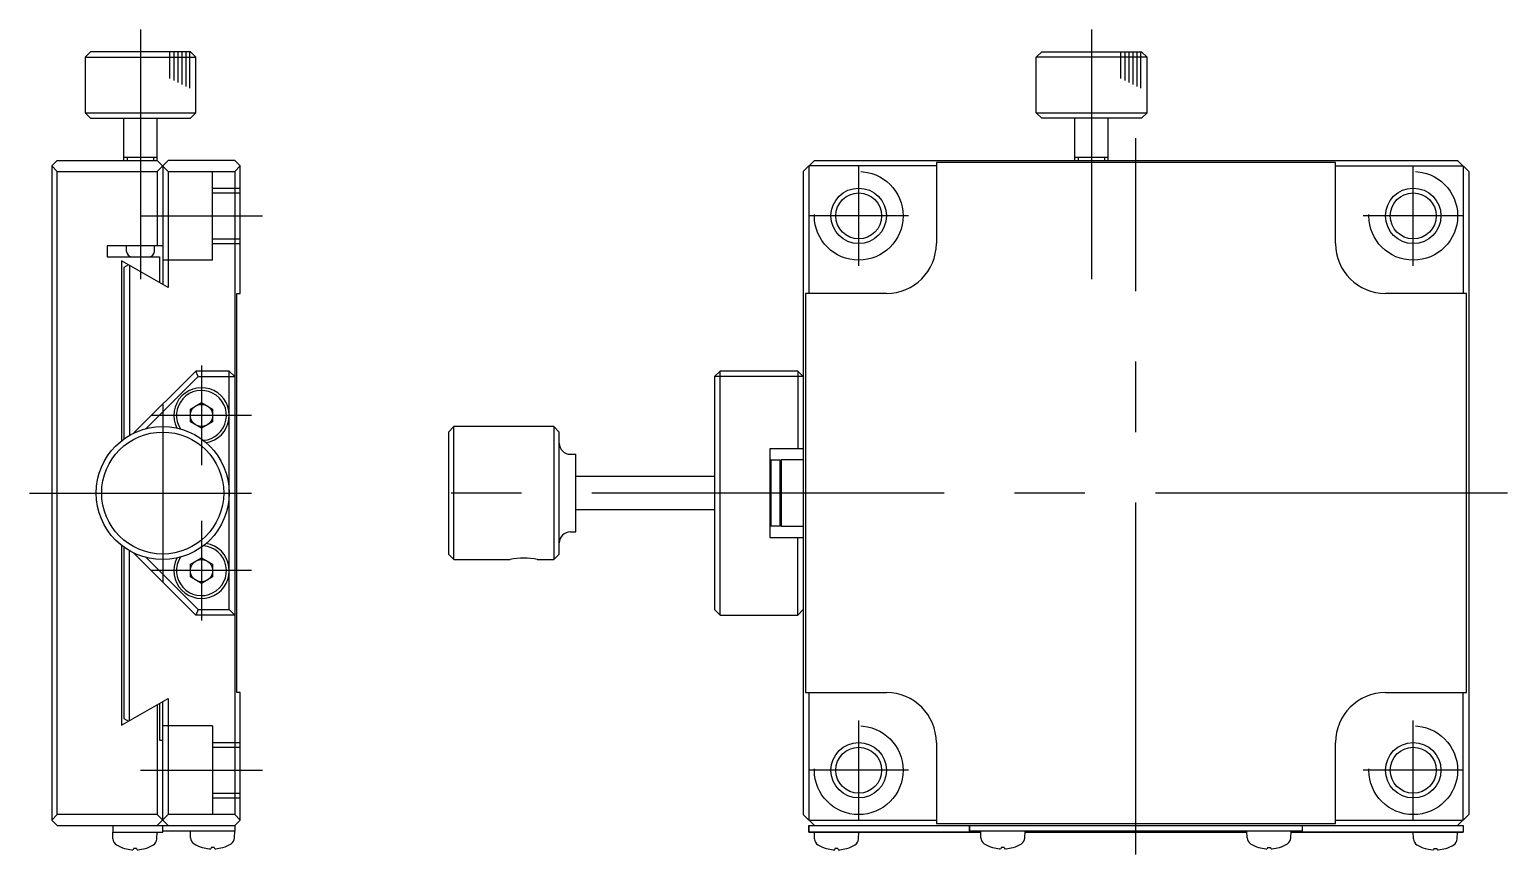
# Model space of a CAD drawing. Extents: x 1 to 279, y 0 to 189.
# Drawn here: x 145.6 to 278.9, y 71 to 145.4 of the extents above; entities that cross this region are included whole.
import ezdxf

# ---------------------------------------------------------------- set-up
doc = ezdxf.new("R2010")
doc.units = 0
doc.linetypes.add('CENTER', pattern=[50.8, 31.75, -6.35, 6.35, -6.35])
doc.linetypes.add('DASHED', pattern=[19.05, 12.7, -6.35])
doc.layers.get('0').update_dxf_attribs({"linetype": 'CONTINUOUS'})
doc.layers.add('CENTER', color=1, linetype='CENTER')

msp = doc.modelspace()

# ---------------------------------------------------------------- linework, layer by layer
at = {"color": 7, "linetype": 'CONTINUOUS'}
for p, q in [((151.1, 143.37), (150.6, 142.87)), ((150.6, 142.87), (150.6, 137.87)), ((150.6, 142.87), (160.6, 142.87)), ((160.1, 143.37), (151.1, 143.37)), ((160.6, 142.87), (160.1, 143.37)), ((160.6, 137.87), (160.6, 142.87)), ((236.86, 143.37), (236.36, 142.87)), ((246.36, 142.87), (236.36, 142.87)), ((236.36, 137.87), (236.36, 142.87)), ((236.86, 143.37), (245.86, 143.37)), ((245.86, 143.37), (246.36, 142.87)), ((246.36, 137.87), (246.36, 142.87)), ((150.6, 137.87), (151.1, 137.37)), ((150.6, 137.87), (160.6, 137.87)), ((151.1, 137.37), (160.1, 137.37)), ((154.1, 133.57), (154.1, 137.37)), ((157.1, 133.57), (157.1, 137.37)), ((160.1, 137.37), (160.6, 137.87)), ((236.36, 137.87), (246.36, 137.87)), ((236.86, 137.37), (236.36, 137.87)), ((245.86, 137.37), (236.86, 137.37)), ((239.86, 133.57), (239.86, 137.37)), ((242.86, 133.57), (242.86, 137.37)), ((245.86, 137.37), (246.36, 137.87)), ((148.1, 133.57), (147.6, 133.07)), ((148.1, 133.57), (157.1, 133.57)), ((154.1, 133.87), (157.1, 133.87)), ((157.1, 133.57), (158.1, 132.57)), ((158.1, 133.57), (157.1, 132.57)), ((164.1, 133.57), (158.1, 133.57)), ((164.6, 133.07), (164.1, 133.57)), ((215.36, 132.57), (216.36, 133.57)), ((216.36, 133.57), (274.36, 133.57)), ((263.36, 133.37), (227.36, 133.37)), ((227.36, 133.37), (227.36, 126.07)), ((239.86, 133.87), (242.86, 133.87)), ((263.36, 126.07), (263.36, 133.37)), ((274.36, 133.57), (275.36, 132.57)), ((147.6, 133.07), (147.6, 74.07)), ((148.1, 132.57), (147.6, 133.07)), ((148.1, 74.57), (148.1, 132.57)), ((148.1, 132.57), (157.1, 132.57)), ((157.1, 132.57), (157.1, 125.87)), ((157.6, 133.07), (157.6, 122.39)), ((158.1, 132.57), (164.1, 132.57)), ((158.1, 132.57), (158.1, 122.1)), ((164.1, 132.57), (164.6, 133.07)), ((164.1, 132.57), (164.1, 74.57)), ((164.6, 121.57), (164.6, 133.07)), ((215.36, 132.57), (215.36, 74.57)), ((227.36, 133.07), (215.86, 133.07)), ((215.86, 133.07), (215.86, 121.57)), ((263.36, 133.07), (274.86, 133.07)), ((274.86, 133.07), (274.86, 121.57)), ((275.36, 132.57), (275.36, 74.57)), ((157.6, 125.87), (152.6, 125.87)), ((152.6, 125.87), (152.6, 124.87)), ((154.35, 125.37), (154.35, 125.87)), ((156.85, 125.37), (156.85, 125.87)), ((152.6, 124.87), (157.3, 124.87)), ((158.1, 122.1), (153.9, 124.52)), ((153.9, 124.52), (153.9, 108.3)), ((154.53, 124.16), (154.1, 123.91)), ((154.6, 124.12), (154.6, 108.77)), ((157.3, 124.87), (157.3, 122.56)), ((154.1, 123.91), (154.1, 108.45)), ((164.3, 85.57), (164.3, 121.57)), ((164.3, 121.57), (164.6, 121.57)), ((222.86, 121.57), (215.56, 121.57)), ((215.56, 121.57), (215.56, 85.57)), ((275.16, 121.57), (267.86, 121.57)), ((275.16, 85.57), (275.16, 121.57)), ((160.6, 114.57), (155.01, 108.99)), ((156.12, 109.39), (160.8, 114.07)), ((160.8, 114.07), (160.6, 114.57)), ((163.6, 114.57), (160.6, 114.57)), ((160.8, 114.07), (164.1, 114.07)), ((163.6, 93.07), (163.6, 114.57)), ((163.6, 114.57), (164.1, 114.07)), ((207.86, 114.57), (207.36, 114.07)), ((207.36, 114.07), (207.36, 93.07)), ((215.36, 114.07), (207.36, 114.07)), ((214.86, 114.57), (207.86, 114.57)), ((207.86, 92.57), (207.86, 114.57)), ((215.36, 114.07), (214.86, 114.57)), ((214.86, 114.57), (214.86, 107.57)), ((160.1, 111.15), (161.1, 111.73)), ((160.1, 110), (160.1, 111.15)), ((161.1, 111.73), (162.1, 111.15)), ((162.1, 111.15), (162.1, 110)), ((161.1, 109.42), (160.1, 110)), ((162.1, 110), (161.1, 109.42)), ((183.86, 109.57), (183.36, 109.07)), ((192.86, 109.57), (183.86, 109.57)), ((183.86, 97.57), (183.86, 109.57)), ((193.36, 109.07), (192.86, 109.57)), ((192.86, 109.57), (192.86, 97.57)), ((183.36, 109.07), (183.36, 98.07)), ((193.36, 98.07), (193.36, 109.07)), ((194.36, 107.07), (194.86, 107.07)), ((194.86, 100.07), (194.86, 107.07)), ((215.36, 107.57), (212.36, 107.57)), ((212.36, 107.57), (212.36, 99.57)), ((212.46, 106.57), (212.36, 106.47)), ((212.46, 100.57), (212.46, 106.57)), ((212.46, 106.57), (213.26, 106.57)), ((213.26, 106.57), (213.36, 106.47)), ((213.26, 106.57), (213.26, 100.57)), ((215.36, 106.57), (213.36, 106.57)), ((213.36, 106.57), (213.36, 100.57)), ((207.36, 105.07), (194.86, 105.07)), ((207.36, 102.07), (194.86, 102.07)), ((194.36, 100.07), (194.86, 100.07)), ((212.46, 100.57), (212.36, 100.67)), ((213.26, 100.57), (212.46, 100.57)), ((213.36, 100.67), (213.26, 100.57)), ((213.36, 100.57), (215.36, 100.57)), ((153.9, 98.85), (153.9, 82.63)), ((154.1, 98.7), (154.1, 83.24)), ((212.36, 99.57), (215.36, 99.57)), ((214.86, 92.57), (214.86, 99.57)), ((154.6, 83.03), (154.6, 98.38)), ((160.6, 92.57), (155.01, 98.16)), ((156.12, 97.76), (160.8, 93.07)), ((160.1, 97.15), (161.1, 97.73)), ((161.1, 97.73), (162.1, 97.15)), ((183.36, 98.07), (183.86, 97.57)), ((183.86, 97.57), (188.93, 97.57)), ((191.38, 97.57), (192.86, 97.57)), ((192.86, 97.57), (193.36, 98.07)), ((160.1, 96), (160.1, 97.15)), ((161.1, 95.42), (160.1, 96)), ((162.1, 96), (161.1, 95.42)), ((162.1, 97.15), (162.1, 96)), ((160.8, 93.07), (160.6, 92.57)), ((164.1, 92.57), (160.6, 92.57)), ((160.8, 93.07), (163.6, 93.07)), ((163.6, 93.07), (164.1, 92.57)), ((207.36, 93.07), (207.86, 92.57)), ((207.86, 92.57), (214.86, 92.57)), ((214.86, 92.57), (215.36, 93.07)), ((164.6, 85.57), (164.3, 85.57)), ((164.6, 74.07), (164.6, 85.57)), ((215.56, 85.57), (222.86, 85.57)), ((215.86, 85.57), (215.86, 74.07)), ((267.86, 85.57), (275.16, 85.57)), ((274.86, 74.07), (274.86, 85.57)), ((153.9, 82.63), (158.1, 85.05)), ((157.1, 84.47), (157.1, 74.57)), ((157.3, 84.59), (157.3, 81.27)), ((157.6, 74.07), (157.6, 84.76)), ((158.1, 85.05), (158.1, 74.57)), ((154.1, 83.24), (154.53, 82.99)), ((157.3, 81.27), (157.6, 81.27)), ((227.36, 81.07), (227.36, 73.77)), ((263.36, 73.77), (263.36, 81.07)), ((148.1, 74.57), (147.6, 74.07)), ((147.6, 74.07), (148.1, 73.57)), ((157.1, 74.57), (148.1, 74.57)), ((148.1, 73.57), (164.1, 73.57)), ((153.1, 73.57), (153.1, 72.97)), ((158.1, 74.57), (157.1, 73.57)), ((158.1, 73.57), (157.1, 74.57)), ((157.6, 72.97), (157.6, 73.57)), ((164.1, 74.57), (158.1, 74.57)), ((164.1, 74.57), (164.6, 74.07)), ((164.1, 73.57), (164.6, 74.07)), ((164.1, 73.57), (164.1, 73.07)), ((215.36, 74.57), (216.36, 73.57)), ((215.86, 74.07), (227.36, 74.07)), ((215.86, 73.57), (274.86, 73.57)), ((215.86, 72.97), (215.86, 73.57)), ((215.86, 73.57), (215.86, 72.97)), ((227.36, 73.77), (263.36, 73.77)), ((230.36, 73.07), (230.36, 73.57)), ((230.36, 73.57), (230.36, 73.07)), ((260.36, 73.57), (260.36, 73.07)), ((260.36, 73.57), (260.36, 73.07)), ((263.36, 74.07), (274.86, 74.07)), ((275.36, 74.57), (274.36, 73.57)), ((274.86, 73.57), (274.86, 72.97)), ((274.86, 73.57), (274.86, 72.97)), ((153.1, 72.97), (157.6, 72.97)), ((153.12, 72.37), (153.1, 72.97)), ((157.08, 72.37), (157.1, 72.97)), ((164.1, 73.07), (157.6, 73.07)), ((160.12, 72.47), (160.1, 73.07)), ((164.08, 72.47), (164.1, 73.07)), ((231.36, 72.97), (215.86, 72.97)), ((215.86, 72.97), (231.36, 72.97)), ((216.38, 72.37), (216.36, 72.97)), ((220.33, 72.37), (220.36, 72.97)), ((260.36, 73.07), (230.36, 73.07)), ((260.36, 73.07), (230.36, 73.07)), ((231.38, 72.47), (231.36, 73.07)), ((235.33, 72.47), (235.36, 73.07)), ((255.36, 72.97), (235.35, 72.97)), ((235.35, 72.97), (255.36, 72.97)), ((255.38, 72.47), (255.36, 73.07)), ((259.33, 72.47), (259.36, 73.07)), ((274.86, 72.97), (259.35, 72.97)), ((259.35, 72.97), (274.86, 72.97)), ((270.38, 72.37), (270.36, 72.97)), ((274.33, 72.37), (274.36, 72.97)), ((154.18, 71.51), (154.18, 71.51)), ((154.96, 71.51), (154.93, 71.39)), ((155.24, 71.51), (154.96, 71.51)), ((155.24, 71.51), (155.26, 71.39)), ((156.02, 71.51), (156.01, 71.51)), ((161.18, 71.61), (161.18, 71.61)), ((161.96, 71.61), (161.93, 71.49)), ((162.24, 71.61), (161.96, 71.61)), ((162.24, 71.61), (162.26, 71.49)), ((163.02, 71.61), (163.01, 71.61)), ((217.44, 71.51), (217.44, 71.51)), ((218.22, 71.51), (218.19, 71.39)), ((218.49, 71.51), (218.22, 71.51)), ((218.49, 71.51), (218.52, 71.39)), ((219.27, 71.51), (219.27, 71.51)), ((232.44, 71.61), (232.44, 71.61)), ((233.22, 71.61), (233.19, 71.49)), ((233.49, 71.61), (233.22, 71.61)), ((233.49, 71.61), (233.52, 71.49)), ((234.27, 71.61), (234.27, 71.61)), ((256.44, 71.61), (256.44, 71.61)), ((257.22, 71.61), (257.19, 71.49)), ((257.22, 71.61), (257.49, 71.61)), ((257.49, 71.61), (257.52, 71.49)), ((258.27, 71.61), (258.27, 71.61)), ((271.44, 71.51), (271.44, 71.51)), ((272.22, 71.51), (272.19, 71.39)), ((272.22, 71.51), (272.49, 71.51)), ((272.49, 71.51), (272.52, 71.39)), ((273.27, 71.51), (273.27, 71.51))]:
    msp.add_line(p, q, dxfattribs=at)
at = {"color": 3, "linetype": 'CONTINUOUS'}
for p, q in [((158.21, 143.37), (158.21, 140.96)), ((158.61, 143.37), (158.61, 140.77)), ((158.97, 143.37), (158.97, 140.59)), ((159.33, 143.37), (159.33, 140.42)), ((159.69, 143.37), (159.69, 140.25)), ((160.02, 143.37), (160.02, 140.08)), ((243.97, 143.37), (243.97, 140.96)), ((244.37, 143.37), (244.37, 140.77)), ((244.73, 143.37), (244.73, 140.59)), ((245.09, 143.37), (245.09, 140.42)), ((245.45, 143.37), (245.45, 140.25)), ((245.78, 143.37), (245.78, 140.08)), ((154.4, 133.87), (154.4, 133.57)), ((156.8, 133.57), (156.8, 133.87)), ((240.16, 133.87), (240.16, 133.57)), ((242.55, 133.57), (242.55, 133.87))]:
    msp.add_line(p, q, dxfattribs=at)
at = {"color": 3, "linetype": 'DASHED'}
for p, q in [((162.1, 124.57), (162.1, 132.57)), ((162.1, 131.07), (164.6, 131.07)), ((162.1, 130.64), (164.6, 130.64)), ((162.1, 126.51), (164.6, 126.51)), ((162.1, 126.07), (164.6, 126.07)), ((162.1, 124.57), (157.6, 124.57)), ((162.1, 82.57), (157.6, 82.57)), ((162.1, 82.57), (162.1, 74.57)), ((162.1, 81.07), (164.6, 81.07)), ((162.1, 80.64), (164.6, 80.64)), ((162.1, 76.51), (164.6, 76.51)), ((162.1, 76.07), (164.6, 76.07))]:
    msp.add_line(p, q, dxfattribs=at)
for centre in [(220.36, 128.57), (270.36, 128.57), (220.36, 78.57), (270.36, 78.57)]:
    msp.add_circle(centre, 4, dxfattribs=at)
at = {"color": 3, "linetype": 'CONTINUOUS'}
for centre in [(220.36, 128.57), (270.36, 128.57), (220.36, 78.57), (270.36, 78.57)]:
    msp.add_circle(centre, 2.5, dxfattribs=at)
at = {"color": 7, "linetype": 'CONTINUOUS'}
for centre, radius in [((220.36, 128.57), 2.07), ((270.36, 128.57), 2.07), ((161.1, 110.57), 1), ((157.6, 103.57), 6), ((157.6, 103.57), 5.5), ((161.1, 96.57), 1), ((220.36, 78.57), 2.07), ((270.36, 78.57), 2.07)]:
    msp.add_circle(centre, radius, dxfattribs=at)
for centre, radius, start, end in [((154.85, 125.37), 0.5, 180, 270), ((156.35, 125.37), 0.5, 270, 0), ((222.86, 126.07), 4.5, 270, 0), ((267.86, 126.07), 4.5, 180, 270), ((161.1, 110.57), 2.5, 279.8262, 207.0437), ((161.1, 110.57), 2.25, 274.0387, 212.8312), ((194.36, 108.07), 1, 180, 270), ((194.36, 99.07), 1, 90, 180), ((161.1, 96.57), 2.5, 152.9563, 80.1738), ((161.1, 96.57), 2.25, 147.1688, 85.9613), ((190.16, 91.7), 6, 78.1754, 101.8246), ((222.86, 81.07), 4.5, 0, 90), ((267.86, 81.07), 4.5, 90, 180), ((153.76, 72.39), 0.64, 182, 238.4554), ((156.44, 72.39), 0.64, 301.5446, 358), ((160.76, 72.49), 0.64, 182, 238.4554), ((163.44, 72.49), 0.64, 301.5446, 358), ((217.02, 72.39), 0.64, 182, 238.4554), ((219.69, 72.39), 0.64, 301.5446, 358), ((232.02, 72.49), 0.64, 182, 238.4554), ((234.69, 72.49), 0.64, 301.5446, 358), ((256.02, 72.49), 0.64, 182, 238.4554), ((258.69, 72.49), 0.64, 301.5446, 358), ((271.02, 72.39), 0.64, 182, 238.4554), ((273.69, 72.39), 0.64, 301.5446, 358), ((155.1, 74.57), 3.2, 238.4554, 252.9888), ((154.18, 71.57), 0.06, 252.9888, 270), ((155.09, 74.58), 3.2, 253.4437, 264.8964), ((154.93, 72.77), 1.38, 264.8969, 265.3919), ((154.93, 72.78), 1.4, 265.3897, 265.8866), ((154.93, 72.7), 1.31, 265.8844, 266.4094), ((154.92, 72.54), 1.15, 266.4067, 266.99), ((154.91, 72.39), 1, 266.9939, 267.6385), ((154.9, 72.31), 0.924, 267.6419, 267.9769), ((154.9, 72.25), 0.859, 267.9766, 268.3253), ((154.9, 72.17), 0.784, 268.3249, 268.6926), ((154.9, 72.09), 0.702, 268.6921, 269.0853), ((154.9, 72), 0.616, 269.0846, 269.5116), ((154.9, 71.91), 0.528, 269.5106, 269.9824), ((154.9, 71.83), 0.444, 269.9823, 270.5114), ((154.9, 71.78), 0.392, 270.5113, 271.0864), ((154.9, 71.73), 0.341, 271.0851, 271.7193), ((154.9, 71.67), 0.288, 271.7176, 272.43), ((154.9, 71.62), 0.237, 272.4277, 273.2444), ((154.9, 71.58), 0.189, 273.2412, 274.1991), ((154.91, 71.53), 0.145, 274.1944, 275.3472), ((154.91, 71.49), 0.106, 275.34, 276.7702), ((154.91, 71.46), 0.0743, 276.76, 278.5945), ((154.92, 71.44), 0.0521, 278.5872, 280.8923), ((154.92, 71.42), 0.0349, 280.8752, 283.8584), ((154.92, 71.41), 0.0218, 283.8258, 287.8701), ((154.93, 71.4), 0.0126, 287.8135, 293.5909), ((154.93, 71.4), 0.00663, 293.5023, 302.3202), ((154.93, 71.39), 0.00314, 302.1697, 316.6307), ((154.93, 71.39), 0.00149, 316.5817, 340.3817), ((155.26, 71.39), 0.00148, 199.6669, 223.3371), ((155.26, 71.39), 0.00311, 223.3227, 237.7343), ((155.26, 71.4), 0.00652, 237.5517, 246.4044), ((155.27, 71.4), 0.0125, 246.2782, 252.0517), ((155.27, 71.41), 0.0216, 251.9892, 256.0248), ((155.27, 71.42), 0.0345, 255.9905, 258.9729), ((155.28, 71.44), 0.0515, 258.9531, 261.2579), ((155.28, 71.46), 0.0731, 261.2458, 263.0922), ((155.28, 71.49), 0.101, 263.0905, 264.5857), ((155.29, 71.53), 0.14, 264.5775, 265.7682), ((155.29, 71.57), 0.185, 265.7629, 266.7417), ((155.29, 71.62), 0.235, 266.7382, 267.565), ((155.29, 71.68), 0.289, 267.5625, 268.2775), ((155.3, 71.73), 0.345, 268.2758, 268.9072), ((155.3, 71.79), 0.401, 268.9059, 269.4744), ((155.3, 71.84), 0.455, 269.4733, 269.9941), ((155.3, 71.9), 0.509, 269.9944, 270.4772), ((155.3, 71.99), 0.599, 270.4768, 270.9104), ((155.3, 72.08), 0.691, 270.9096, 271.3052), ((155.29, 72.17), 0.78, 271.3046, 271.6716), ((155.29, 72.25), 0.861, 271.6711, 272.0166), ((155.29, 72.32), 0.934, 272.0162, 272.346), ((155.29, 72.38), 0.997, 272.3457, 272.6644), ((155.28, 72.43), 1.05, 272.6641, 272.9757), ((155.28, 72.52), 1.13, 272.9817, 273.5774), ((155.27, 72.68), 1.3, 273.5748, 274.1087), ((155.26, 72.79), 1.4, 274.1078, 275.1029), ((155.1, 74.58), 3.2, 275.1036, 286.5563), ((156.02, 71.57), 0.06, 270, 287.0112), ((155.1, 74.57), 3.2, 287.0112, 301.5446), ((162.1, 74.67), 3.2, 238.4554, 252.9888), ((161.18, 71.67), 0.06, 252.9888, 270), ((162.09, 74.68), 3.2, 253.4437, 264.8964), ((161.93, 72.87), 1.38, 264.8969, 265.3919), ((161.93, 72.88), 1.4, 265.3897, 265.8866), ((161.93, 72.8), 1.31, 265.8844, 266.4094), ((161.92, 72.64), 1.15, 266.4067, 266.99), ((161.91, 72.49), 1, 266.9939, 267.6385), ((161.9, 72.41), 0.924, 267.6419, 267.9769), ((161.9, 72.35), 0.859, 267.9766, 268.3253), ((161.9, 72.27), 0.784, 268.3249, 268.6926), ((161.9, 72.19), 0.702, 268.6921, 269.0853), ((161.9, 72.1), 0.616, 269.0846, 269.5116), ((161.9, 72.01), 0.528, 269.5106, 269.9824), ((161.9, 71.93), 0.444, 269.9823, 270.5114), ((161.9, 71.88), 0.392, 270.5113, 271.0864), ((161.9, 71.83), 0.341, 271.0851, 271.7193), ((161.9, 71.77), 0.288, 271.7176, 272.43), ((161.9, 71.72), 0.237, 272.4277, 273.2444), ((161.9, 71.68), 0.189, 273.2412, 274.1991), ((161.91, 71.63), 0.145, 274.1944, 275.3472), ((161.91, 71.59), 0.106, 275.34, 276.7702), ((161.91, 71.56), 0.0743, 276.76, 278.5945), ((161.92, 71.54), 0.0521, 278.5872, 280.8923), ((161.92, 71.52), 0.0349, 280.8752, 283.8584), ((161.92, 71.51), 0.0218, 283.8258, 287.8701), ((161.93, 71.5), 0.0126, 287.8135, 293.5909), ((161.93, 71.5), 0.00663, 293.5023, 302.3202), ((161.93, 71.49), 0.00314, 302.1697, 316.6307), ((161.93, 71.49), 0.00149, 316.5817, 340.3817), ((162.26, 71.49), 0.00148, 199.6669, 223.3371), ((162.26, 71.49), 0.00311, 223.3227, 237.7343), ((162.26, 71.5), 0.00652, 237.5517, 246.4044), ((162.27, 71.5), 0.0125, 246.2782, 252.0517), ((162.27, 71.51), 0.0216, 251.9892, 256.0248), ((162.27, 71.52), 0.0345, 255.9905, 258.9729), ((162.28, 71.54), 0.0515, 258.9531, 261.2579), ((162.28, 71.56), 0.0731, 261.2458, 263.0922), ((162.28, 71.59), 0.101, 263.0905, 264.5857), ((162.29, 71.63), 0.14, 264.5775, 265.7682), ((162.29, 71.67), 0.185, 265.7629, 266.7417), ((162.29, 71.72), 0.235, 266.7382, 267.565), ((162.29, 71.78), 0.289, 267.5625, 268.2775), ((162.3, 71.83), 0.345, 268.2758, 268.9072), ((162.3, 71.89), 0.401, 268.9059, 269.4744), ((162.3, 71.94), 0.455, 269.4733, 269.9941), ((162.3, 72), 0.509, 269.9944, 270.4772), ((162.3, 72.09), 0.599, 270.4768, 270.9104), ((162.3, 72.18), 0.691, 270.9096, 271.3052), ((162.29, 72.27), 0.78, 271.3046, 271.6716), ((162.29, 72.35), 0.861, 271.6711, 272.0166), ((162.29, 72.42), 0.934, 272.0162, 272.346), ((162.29, 72.48), 0.997, 272.3457, 272.6644), ((162.28, 72.53), 1.05, 272.6641, 272.9757), ((162.28, 72.62), 1.13, 272.9817, 273.5774), ((162.27, 72.78), 1.3, 273.5748, 274.1087), ((162.26, 72.89), 1.4, 274.1078, 275.1029), ((162.1, 74.68), 3.2, 275.1036, 286.5563), ((163.02, 71.67), 0.06, 270, 287.0112), ((162.1, 74.67), 3.2, 287.0112, 301.5446), ((218.36, 74.57), 3.2, 238.4554, 252.9888), ((217.44, 71.57), 0.06, 252.9888, 270), ((218.35, 74.58), 3.2, 253.4437, 264.8964), ((218.19, 72.77), 1.38, 264.8969, 265.3919), ((218.19, 72.78), 1.4, 265.3897, 265.8866), ((218.18, 72.7), 1.31, 265.8844, 266.4094), ((218.17, 72.54), 1.15, 266.4067, 266.99), ((218.17, 72.39), 1, 266.9939, 267.6385), ((218.16, 72.31), 0.924, 267.6419, 267.9769), ((218.16, 72.25), 0.859, 267.9766, 268.3253), ((218.16, 72.17), 0.784, 268.3249, 268.6926), ((218.16, 72.09), 0.702, 268.6921, 269.0853), ((218.16, 72), 0.616, 269.0846, 269.5116), ((218.15, 71.91), 0.528, 269.5106, 269.9824), ((218.15, 71.83), 0.444, 269.9823, 270.5114), ((218.16, 71.78), 0.392, 270.5113, 271.0864), ((218.16, 71.73), 0.341, 271.0851, 271.7193), ((218.16, 71.67), 0.288, 271.7176, 272.43), ((218.16, 71.62), 0.237, 272.4277, 273.2444), ((218.16, 71.58), 0.189, 273.2412, 274.1991), ((218.17, 71.53), 0.145, 274.1944, 275.3472), ((218.17, 71.49), 0.106, 275.34, 276.7702), ((218.17, 71.46), 0.0743, 276.76, 278.5945), ((218.18, 71.44), 0.0521, 278.5872, 280.8923), ((218.18, 71.42), 0.0349, 280.8752, 283.8584), ((218.18, 71.41), 0.0218, 283.8258, 287.8701), ((218.19, 71.4), 0.0126, 287.8135, 293.5909), ((218.19, 71.4), 0.00663, 293.5023, 302.3202), ((218.19, 71.39), 0.00314, 302.1697, 316.6307), ((218.19, 71.39), 0.00149, 316.5817, 340.3817), ((218.52, 71.39), 0.00148, 199.6669, 223.3371), ((218.52, 71.39), 0.00311, 223.3227, 237.7343), ((218.52, 71.4), 0.00652, 237.5517, 246.4044), ((218.52, 71.4), 0.0125, 246.2782, 252.0517), ((218.53, 71.41), 0.0216, 251.9892, 256.0248), ((218.53, 71.42), 0.0345, 255.9905, 258.9729), ((218.53, 71.44), 0.0515, 258.9531, 261.2579), ((218.54, 71.46), 0.0731, 261.2458, 263.0922), ((218.54, 71.49), 0.101, 263.0905, 264.5857), ((218.54, 71.53), 0.14, 264.5775, 265.7682), ((218.55, 71.57), 0.185, 265.7629, 266.7417), ((218.55, 71.62), 0.235, 266.7382, 267.565), ((218.55, 71.68), 0.289, 267.5625, 268.2775), ((218.55, 71.73), 0.345, 268.2758, 268.9072), ((218.56, 71.79), 0.401, 268.9059, 269.4744), ((218.56, 71.84), 0.455, 269.4733, 269.9941), ((218.56, 71.9), 0.509, 269.9944, 270.4772), ((218.56, 71.99), 0.599, 270.4768, 270.9104), ((218.55, 72.08), 0.691, 270.9096, 271.3052), ((218.55, 72.17), 0.78, 271.3046, 271.6716), ((218.55, 72.25), 0.861, 271.6711, 272.0166), ((218.55, 72.32), 0.934, 272.0162, 272.346), ((218.54, 72.38), 0.997, 272.3457, 272.6644), ((218.54, 72.43), 1.05, 272.6641, 272.9757), ((218.54, 72.52), 1.13, 272.9817, 273.5774), ((218.53, 72.68), 1.3, 273.5748, 274.1087), ((218.52, 72.79), 1.4, 274.1078, 275.1029), ((218.36, 74.58), 3.2, 275.1036, 286.5563), ((219.27, 71.57), 0.06, 270, 287.0112), ((218.36, 74.57), 3.2, 287.0112, 301.5446), ((233.36, 74.67), 3.2, 238.4554, 252.9888), ((232.44, 71.67), 0.06, 252.9888, 270), ((233.35, 74.68), 3.2, 253.4437, 264.8964), ((233.19, 72.87), 1.38, 264.8969, 265.3919), ((233.19, 72.88), 1.4, 265.3897, 265.8866), ((233.18, 72.8), 1.31, 265.8844, 266.4094), ((233.17, 72.64), 1.15, 266.4067, 266.99), ((233.17, 72.49), 1, 266.9939, 267.6385), ((233.16, 72.41), 0.924, 267.6419, 267.9769), ((233.16, 72.35), 0.859, 267.9766, 268.3253), ((233.16, 72.27), 0.784, 268.3249, 268.6926), ((233.16, 72.19), 0.702, 268.6921, 269.0853), ((233.16, 72.1), 0.616, 269.0846, 269.5116), ((233.15, 72.01), 0.528, 269.5106, 269.9824), ((233.15, 71.93), 0.444, 269.9823, 270.5114), ((233.16, 71.88), 0.392, 270.5113, 271.0864), ((233.16, 71.83), 0.341, 271.0851, 271.7193), ((233.16, 71.77), 0.288, 271.7176, 272.43), ((233.16, 71.72), 0.237, 272.4277, 273.2444), ((233.16, 71.68), 0.189, 273.2412, 274.1991), ((233.17, 71.63), 0.145, 274.1944, 275.3472), ((233.17, 71.59), 0.106, 275.34, 276.7702), ((233.17, 71.56), 0.0743, 276.76, 278.5945), ((233.18, 71.54), 0.0521, 278.5872, 280.8923), ((233.18, 71.52), 0.0349, 280.8752, 283.8584), ((233.18, 71.51), 0.0218, 283.8258, 287.8701), ((233.19, 71.5), 0.0126, 287.8135, 293.5909), ((233.19, 71.5), 0.00663, 293.5023, 302.3202), ((233.19, 71.49), 0.00314, 302.1697, 316.6307), ((233.19, 71.49), 0.00149, 316.5817, 340.3817), ((233.52, 71.49), 0.00148, 199.6669, 223.3371), ((233.52, 71.49), 0.00311, 223.3227, 237.7343), ((233.52, 71.5), 0.00652, 237.5517, 246.4044), ((233.52, 71.5), 0.0125, 246.2782, 252.0517), ((233.53, 71.51), 0.0216, 251.9892, 256.0248), ((233.53, 71.52), 0.0345, 255.9905, 258.9729), ((233.53, 71.54), 0.0515, 258.9531, 261.2579), ((233.54, 71.56), 0.0731, 261.2458, 263.0922), ((233.54, 71.59), 0.101, 263.0905, 264.5857), ((233.54, 71.63), 0.14, 264.5775, 265.7682), ((233.55, 71.67), 0.185, 265.7629, 266.7417), ((233.55, 71.72), 0.235, 266.7382, 267.565), ((233.55, 71.78), 0.289, 267.5625, 268.2775), ((233.55, 71.83), 0.345, 268.2758, 268.9072), ((233.56, 71.89), 0.401, 268.9059, 269.4744), ((233.56, 71.94), 0.455, 269.4733, 269.9941), ((233.56, 72), 0.509, 269.9944, 270.4772), ((233.56, 72.09), 0.599, 270.4768, 270.9104), ((233.55, 72.18), 0.691, 270.9096, 271.3052), ((233.55, 72.27), 0.78, 271.3046, 271.6716), ((233.55, 72.35), 0.861, 271.6711, 272.0166), ((233.55, 72.42), 0.934, 272.0162, 272.346), ((233.54, 72.48), 0.997, 272.3457, 272.6644), ((233.54, 72.53), 1.05, 272.6641, 272.9757), ((233.54, 72.62), 1.13, 272.9817, 273.5774), ((233.53, 72.78), 1.3, 273.5748, 274.1087), ((233.52, 72.89), 1.4, 274.1078, 275.1029), ((233.36, 74.68), 3.2, 275.1036, 286.5563), ((234.27, 71.67), 0.06, 270, 287.0112), ((233.36, 74.67), 3.2, 287.0112, 301.5446), ((257.36, 74.67), 3.2, 238.4554, 252.9888), ((256.44, 71.67), 0.06, 252.9888, 270), ((257.35, 74.68), 3.2, 253.4437, 264.8964), ((257.19, 72.89), 1.4, 264.8971, 265.8922), ((257.18, 72.78), 1.3, 265.8913, 266.4252), ((257.17, 72.62), 1.13, 266.4226, 267.0183), ((257.17, 72.53), 1.05, 267.0243, 267.3359), ((257.17, 72.48), 0.997, 267.3356, 267.6543), ((257.16, 72.35), 0.861, 267.9834, 268.3289), ((257.16, 72.42), 0.934, 267.654, 267.9838), ((257.16, 72.18), 0.691, 268.6948, 269.0904), ((257.16, 72.27), 0.78, 268.3284, 268.6954), ((257.15, 71.94), 0.455, 270.0059, 270.5267), ((257.15, 72), 0.509, 269.5228, 270.0056), ((257.16, 72.09), 0.599, 269.0896, 269.5232), ((257.16, 71.83), 0.345, 271.0928, 271.7242), ((257.15, 71.89), 0.401, 270.5256, 271.0941), ((257.16, 71.67), 0.185, 273.2583, 274.2371), ((257.16, 71.72), 0.235, 272.435, 273.2618), ((257.16, 71.78), 0.289, 271.7225, 272.4375), ((257.18, 71.54), 0.0515, 278.7421, 281.0469), ((257.17, 71.56), 0.0731, 276.9078, 278.7542), ((257.17, 71.59), 0.101, 275.4143, 276.9095), ((257.17, 71.63), 0.14, 274.2318, 275.4225), ((257.19, 71.49), 0.00148, 316.6629, 340.3331), ((257.19, 71.49), 0.00311, 302.2657, 316.6773), ((257.19, 71.5), 0.00652, 293.5956, 302.4483), ((257.19, 71.5), 0.0125, 287.9483, 293.7218), ((257.18, 71.51), 0.0216, 283.9752, 288.0108), ((257.18, 71.52), 0.0345, 281.0271, 284.0095), ((257.53, 71.54), 0.0521, 259.1077, 261.4128), ((257.53, 71.52), 0.0349, 256.1416, 259.1248), ((257.53, 71.51), 0.0218, 252.1299, 256.1742), ((257.52, 71.5), 0.0126, 246.4091, 252.1865), ((257.52, 71.5), 0.00663, 237.6798, 246.4977), ((257.52, 71.49), 0.00314, 223.3693, 237.8303), ((257.52, 71.49), 0.00149, 199.6183, 223.4183), ((257.55, 71.68), 0.189, 265.8009, 266.7588), ((257.54, 71.63), 0.145, 264.6528, 265.8056), ((257.54, 71.59), 0.106, 263.2298, 264.66), ((257.54, 71.56), 0.0743, 261.4055, 263.24), ((257.55, 71.83), 0.341, 268.2807, 268.9149), ((257.55, 71.77), 0.288, 267.57, 268.2824), ((257.55, 71.72), 0.237, 266.7556, 267.5723), ((257.56, 71.93), 0.444, 269.4886, 270.0177), ((257.56, 71.88), 0.392, 268.9136, 269.4887), ((257.55, 72.19), 0.702, 270.9147, 271.3079), ((257.56, 72.1), 0.616, 270.4884, 270.9154), ((257.56, 72.01), 0.528, 270.0176, 270.4894), ((257.55, 72.35), 0.859, 271.6747, 272.0234), ((257.55, 72.27), 0.784, 271.3074, 271.6751), ((257.55, 72.41), 0.924, 272.0231, 272.3581), ((257.54, 72.49), 1, 272.3615, 273.0061), ((257.54, 72.64), 1.15, 273.01, 273.5933), ((257.53, 72.8), 1.31, 273.5906, 274.1156), ((257.52, 72.88), 1.4, 274.1134, 274.6103), ((257.52, 72.87), 1.38, 274.6081, 275.1031), ((257.36, 74.68), 3.2, 275.1036, 286.5563), ((258.27, 71.67), 0.06, 270, 287.0112), ((257.36, 74.67), 3.2, 287.0112, 301.5446), ((272.36, 74.57), 3.2, 238.4554, 252.9888), ((271.44, 71.57), 0.06, 252.9888, 270), ((272.35, 74.58), 3.2, 253.4437, 264.8964), ((272.19, 72.79), 1.4, 264.8971, 265.8922), ((272.18, 72.68), 1.3, 265.8913, 266.4252), ((272.17, 72.52), 1.13, 266.4226, 267.0183), ((272.17, 72.43), 1.05, 267.0243, 267.3359), ((272.17, 72.38), 0.997, 267.3356, 267.6543), ((272.16, 72.25), 0.861, 267.9834, 268.3289), ((272.16, 72.32), 0.934, 267.654, 267.9838), ((272.16, 72.08), 0.691, 268.6948, 269.0904), ((272.16, 72.17), 0.78, 268.3284, 268.6954), ((272.15, 71.84), 0.455, 270.0059, 270.5267), ((272.15, 71.9), 0.509, 269.5228, 270.0056), ((272.16, 71.99), 0.599, 269.0896, 269.5232), ((272.16, 71.73), 0.345, 271.0928, 271.7242), ((272.15, 71.79), 0.401, 270.5256, 271.0941), ((272.16, 71.57), 0.185, 273.2583, 274.2371), ((272.16, 71.62), 0.235, 272.435, 273.2618), ((272.16, 71.68), 0.289, 271.7225, 272.4375), ((272.18, 71.44), 0.0515, 278.7421, 281.0469), ((272.17, 71.46), 0.0731, 276.9078, 278.7542), ((272.17, 71.49), 0.101, 275.4143, 276.9095), ((272.17, 71.53), 0.14, 274.2318, 275.4225), ((272.19, 71.39), 0.00148, 316.6629, 340.3331), ((272.19, 71.39), 0.00311, 302.2657, 316.6773), ((272.19, 71.4), 0.00652, 293.5956, 302.4483), ((272.19, 71.4), 0.0125, 287.9483, 293.7218), ((272.18, 71.41), 0.0216, 283.9752, 288.0108), ((272.18, 71.42), 0.0345, 281.0271, 284.0095), ((272.53, 71.44), 0.0521, 259.1077, 261.4128), ((272.53, 71.42), 0.0349, 256.1416, 259.1248), ((272.53, 71.41), 0.0218, 252.1299, 256.1742), ((272.52, 71.4), 0.0126, 246.4091, 252.1865), ((272.52, 71.4), 0.00663, 237.6798, 246.4977), ((272.52, 71.39), 0.00314, 223.3693, 237.8303), ((272.52, 71.39), 0.00149, 199.6183, 223.4183), ((272.55, 71.58), 0.189, 265.8009, 266.7588), ((272.54, 71.53), 0.145, 264.6528, 265.8056), ((272.54, 71.49), 0.106, 263.2298, 264.66), ((272.54, 71.46), 0.0743, 261.4055, 263.24), ((272.55, 71.73), 0.341, 268.2807, 268.9149), ((272.55, 71.67), 0.288, 267.57, 268.2824), ((272.55, 71.62), 0.237, 266.7556, 267.5723), ((272.56, 71.83), 0.444, 269.4886, 270.0177), ((272.56, 71.78), 0.392, 268.9136, 269.4887), ((272.55, 72.09), 0.702, 270.9147, 271.3079), ((272.56, 72), 0.616, 270.4884, 270.9154), ((272.56, 71.91), 0.528, 270.0176, 270.4894), ((272.55, 72.25), 0.859, 271.6747, 272.0234), ((272.55, 72.17), 0.784, 271.3074, 271.6751), ((272.55, 72.31), 0.924, 272.0231, 272.3581), ((272.54, 72.39), 1, 272.3615, 273.0061), ((272.54, 72.54), 1.15, 273.01, 273.5933), ((272.53, 72.7), 1.31, 273.5906, 274.1156), ((272.52, 72.78), 1.4, 274.1134, 274.6103), ((272.52, 72.77), 1.38, 274.6081, 275.1031), ((272.36, 74.58), 3.2, 275.1036, 286.5563), ((273.27, 71.57), 0.06, 270, 287.0112), ((272.36, 74.57), 3.2, 287.0112, 301.5446)]:
    msp.add_arc(centre, radius, start, end, dxfattribs=at)
at = {"layer": 'CENTER', "color": 1, "linetype": 'CENTER'}
for p, q in [((155.6, 145.37), (155.6, 122.87)), ((241.36, 145.37), (241.36, 122.87)), ((245.36, 70.97), (245.36, 135.57)), ((220.36, 124.07), (220.36, 133.07)), ((270.36, 124.07), (270.36, 133.07)), ((155.6, 128.57), (166.6, 128.57)), ((224.86, 128.57), (215.86, 128.57)), ((274.86, 128.57), (265.86, 128.57)), ((161.1, 115.07), (161.1, 106.07)), ((157.6, 111.57), (157.6, 95.57)), ((165.6, 110.57), (156.6, 110.57)), ((145.6, 103.57), (165.6, 103.57)), ((278.86, 103.57), (181.36, 103.57)), ((161.1, 101.07), (161.1, 92.07)), ((165.6, 96.57), (156.6, 96.57)), ((220.36, 74.07), (220.36, 83.07)), ((270.36, 74.07), (270.36, 83.07)), ((155.6, 78.57), (166.6, 78.57)), ((224.86, 78.57), (215.86, 78.57)), ((274.86, 78.57), (265.86, 78.57))]:
    msp.add_line(p, q, dxfattribs=at)

doc.saveas('drawing.dxf')
